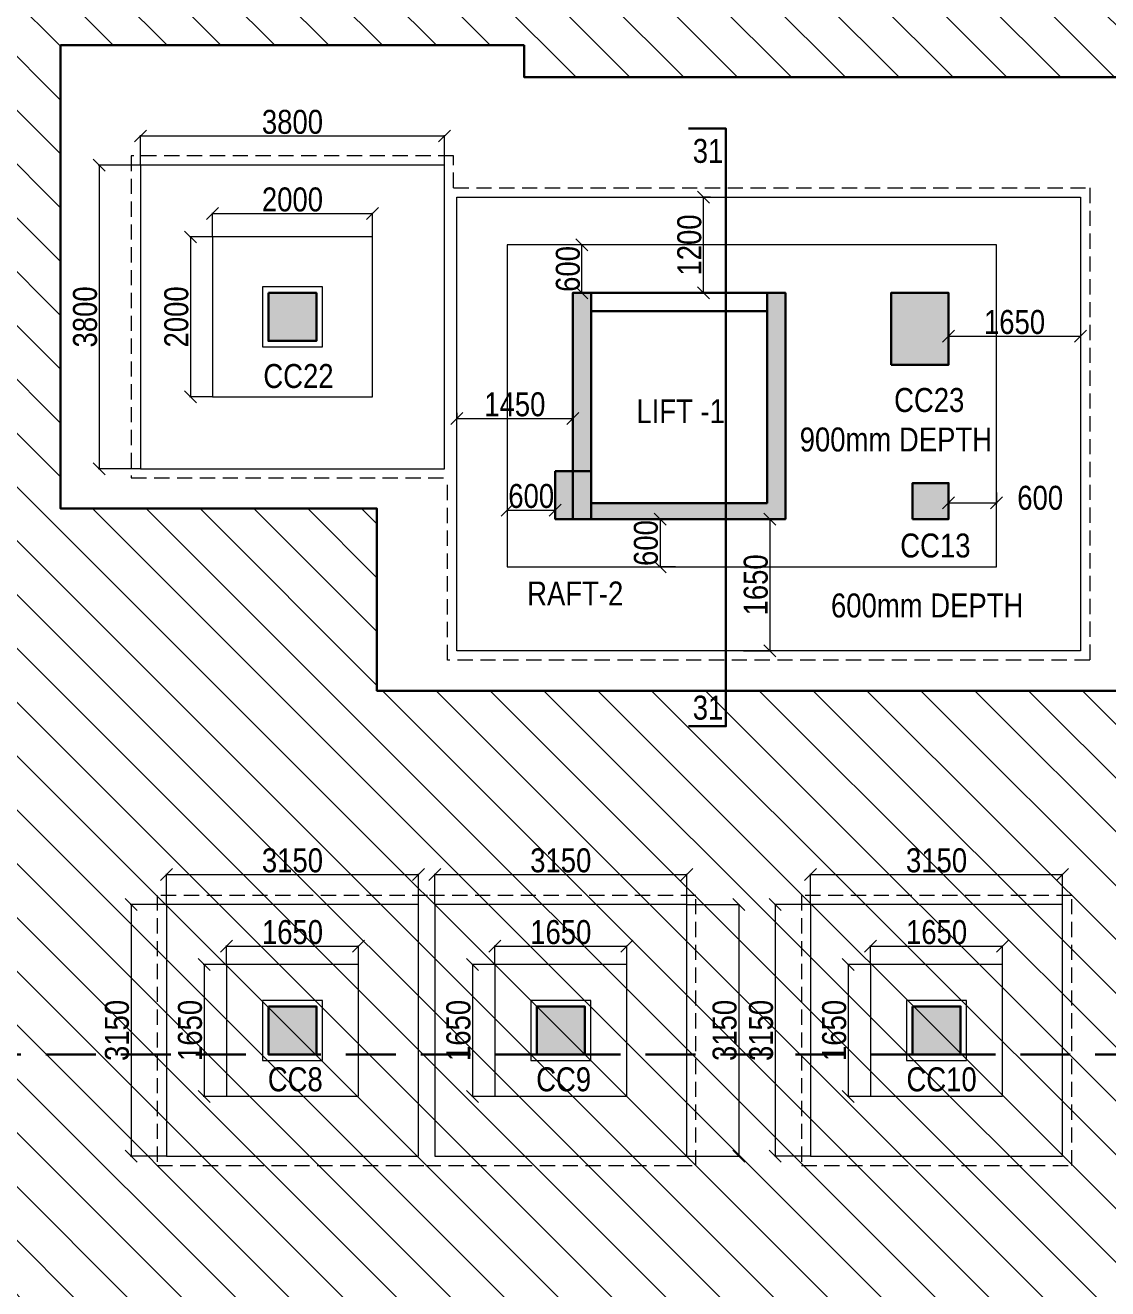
# Model space of a CAD drawing. Header units: millimetres. Extents: x 1112055 to 3390982, y -148532 to 766891.
# Drawn here: x 2798449 to 2811988, y 321984 to 337797 of the extents above; entities that cross this region are included whole.
import ezdxf

# ---------------------------------------------------------------- set-up
doc = ezdxf.new("R2010")
doc.units = ezdxf.units.MM
doc.header["$PDMODE"] = 35
doc.header["$PDSIZE"] = -25
doc.linetypes.add('DASHED2', pattern=[0.375, 0.25, -0.125])
doc.linetypes.add('Hidden', pattern=[9.525, 6.35, -3.175])
for name, color, linetype, lineweight in [('B COL. NO.', 3, 'Continuous', 20), ('B FINAL COLUMN', 1, 'Continuous', 30), ('B FOOTING', 49, 'Continuous', 20), ('B FOOTING DIM', 234, 'Continuous', 9), ('B P.C.C', 251, 'Continuous', 0), ('EXCAVATION LINE', 236, 'Continuous', 30)]:
    doc.layers.add(name, color=color, linetype=linetype, lineweight=lineweight)
doc.layers.add('B Pedestal', color=7, linetype='Continuous', lineweight=9, true_color=0x5c8948)
doc.layers.add('B-COL HT', color=7, linetype='Continuous', lineweight=0, true_color=0x4e4f45)
doc.styles.add('SWINC', font='swissc.ttf')
doc.dimstyles.new('BHOOMI', dxfattribs={"dimtxt": 230, "dimasz": 150, "dimexe": 10, "dimexo": 0, "dimgap": 25, "dimtad": 1, "dimdec": 0, "dimzin": 0, "dimdsep": 46, "dimtxsty": 'SWINC', "dimblk": 'OBLIQUE', "dimcen": 0.09, "dimclrd": 250, "dimclre": 250, "dimclrt": 256, "dimaunit": 1, "dimadec": 3, "dimazin": 0, "dimtfac": 1, "dimtdec": 0, "dimtofl": 0, "dimtmove": 1, "dimatfit": 3, "dimfxl": 100, "dimtolj": 1, "dimtzin": 0, "dimlwd": 9, "dimlwe": 5, "dimarcsym": 0})

# ---------------------------------------------------------------- blocks, each defined once
blk = doc.blocks.new('_Oblique')
at = {"color": 0, "linetype": 'ByBlock', "lineweight": -2}
blk.add_line((-0.5, -0.5), (0.5, 0.5), dxfattribs=at)
blk = doc.blocks.new('*D4539')
at = {"layer": 'B FOOTING DIM', "color": 250, "lineweight": 5, "ltscale": 0.5, "transparency": 16777216}
for p, q in [((2800966, 326042), (2800966, 326281)), ((2800966, 326271), (2802616, 326271)), ((2802616, 326042), (2802616, 326281))]:
    blk.add_line(p, q, dxfattribs=at)
at = {"layer": 'Defpoints', "color": 0, "transparency": 16777216}
for p in [(2802616, 326271), (2800966, 326042), (2802616, 326042)]:
    blk.add_point(p, dxfattribs=at)
at = {"layer": 'B FOOTING DIM', "color": 250, "lineweight": 5, "transparency": 16777216, "xscale": 150, "yscale": 150, "zscale": 150, "rotation": 180}
blk.add_blockref('_Oblique', (2800966, 326271), dxfattribs=at)
at = {"layer": 'B FOOTING DIM', "color": 250, "lineweight": 5, "transparency": 16777216, "xscale": 150, "yscale": 150, "zscale": 150}
blk.add_blockref('_Oblique', (2802616, 326271), dxfattribs=at)
at = {"layer": 'B FOOTING DIM', "transparency": 16777216, "insert": (2801791, 326446), "char_height": 300, "attachment_point": 5, "style": 'SWINC'}
blk.add_mtext('\\A1;1650', dxfattribs=at)
blk = doc.blocks.new('*D4540')
at = {"layer": 'B FOOTING DIM', "color": 250, "lineweight": 5, "ltscale": 0.5, "transparency": 16777216}
for p, q in [((2800966, 326042), (2800676, 326042)), ((2800686, 326042), (2800686, 324392)), ((2800966, 324392), (2800676, 324392))]:
    blk.add_line(p, q, dxfattribs=at)
at = {"layer": 'Defpoints', "color": 0, "transparency": 16777216}
for p in [(2800966, 326042), (2800686, 324392), (2800966, 324392)]:
    blk.add_point(p, dxfattribs=at)
at = {"layer": 'B FOOTING DIM', "color": 250, "lineweight": 5, "transparency": 16777216, "xscale": 150, "yscale": 150, "zscale": 150}
for p, rotation in [((2800686, 326042), 90), ((2800686, 324392), 270)]:
    blk.add_blockref('_Oblique', p, dxfattribs=dict(at, rotation=rotation))
at = {"layer": 'B FOOTING DIM', "transparency": 16777216, "insert": (2800511, 325217), "char_height": 300, "attachment_point": 5, "rotation": 90, "style": 'SWINC'}
blk.add_mtext('\\A1;1650', dxfattribs=at)
blk = doc.blocks.new('*D4541')
at = {"layer": 'B FOOTING DIM', "color": 250, "lineweight": 5, "ltscale": 0.5, "transparency": 16777216}
for p, q in [((2800216, 326792), (2800216, 327179)), ((2800216, 327169), (2803366, 327169)), ((2803366, 326792), (2803366, 327179))]:
    blk.add_line(p, q, dxfattribs=at)
at = {"layer": 'Defpoints', "color": 0, "transparency": 16777216}
for p in [(2803366, 327169), (2800216, 326792), (2803366, 326792)]:
    blk.add_point(p, dxfattribs=at)
at = {"layer": 'B FOOTING DIM', "color": 250, "lineweight": 5, "transparency": 16777216, "xscale": 150, "yscale": 150, "zscale": 150, "rotation": 180}
blk.add_blockref('_Oblique', (2800216, 327169), dxfattribs=at)
at = {"layer": 'B FOOTING DIM', "color": 250, "lineweight": 5, "transparency": 16777216, "xscale": 150, "yscale": 150, "zscale": 150}
blk.add_blockref('_Oblique', (2803366, 327169), dxfattribs=at)
at = {"layer": 'B FOOTING DIM', "transparency": 16777216, "insert": (2801791, 327344), "char_height": 300, "attachment_point": 5, "style": 'SWINC'}
blk.add_mtext('\\A1;3150', dxfattribs=at)
blk = doc.blocks.new('*D4542')
at = {"layer": 'B FOOTING DIM', "color": 250, "lineweight": 5, "ltscale": 0.5, "transparency": 16777216}
for p, q in [((2800216, 326792), (2799762, 326792)), ((2799772, 326792), (2799772, 323642)), ((2800216, 323642), (2799762, 323642))]:
    blk.add_line(p, q, dxfattribs=at)
at = {"layer": 'Defpoints', "color": 0, "transparency": 16777216}
for p in [(2800216, 326792), (2799772, 323642), (2800216, 323642)]:
    blk.add_point(p, dxfattribs=at)
at = {"layer": 'B FOOTING DIM', "color": 250, "lineweight": 5, "transparency": 16777216, "xscale": 150, "yscale": 150, "zscale": 150}
for p, rotation in [((2799772, 326792), 90), ((2799772, 323642), 270)]:
    blk.add_blockref('_Oblique', p, dxfattribs=dict(at, rotation=rotation))
at = {"layer": 'B FOOTING DIM', "transparency": 16777216, "insert": (2799597, 325217), "char_height": 300, "attachment_point": 5, "rotation": 90, "style": 'SWINC'}
blk.add_mtext('\\A1;3150', dxfattribs=at)
blk = doc.blocks.new('*D4543')
at = {"layer": 'B FOOTING DIM', "color": 250, "lineweight": 5, "ltscale": 0.5, "transparency": 16777216}
for p, q in [((2804322, 326042), (2804322, 326281)), ((2804322, 326271), (2805972, 326271)), ((2805972, 326042), (2805972, 326281))]:
    blk.add_line(p, q, dxfattribs=at)
at = {"layer": 'Defpoints', "color": 0, "transparency": 16777216}
for p in [(2805972, 326271), (2804322, 326042), (2805972, 326042)]:
    blk.add_point(p, dxfattribs=at)
at = {"layer": 'B FOOTING DIM', "color": 250, "lineweight": 5, "transparency": 16777216, "xscale": 150, "yscale": 150, "zscale": 150, "rotation": 180}
blk.add_blockref('_Oblique', (2804322, 326271), dxfattribs=at)
at = {"layer": 'B FOOTING DIM', "color": 250, "lineweight": 5, "transparency": 16777216, "xscale": 150, "yscale": 150, "zscale": 150}
blk.add_blockref('_Oblique', (2805972, 326271), dxfattribs=at)
at = {"layer": 'B FOOTING DIM', "transparency": 16777216, "insert": (2805147, 326446), "char_height": 300, "attachment_point": 5, "style": 'SWINC'}
blk.add_mtext('\\A1;1650', dxfattribs=at)
blk = doc.blocks.new('*D4544')
at = {"layer": 'B FOOTING DIM', "color": 250, "lineweight": 5, "ltscale": 0.5, "transparency": 16777216}
for p, q in [((2804322, 326042), (2804033, 326042)), ((2804043, 326042), (2804043, 324392)), ((2804322, 324392), (2804033, 324392))]:
    blk.add_line(p, q, dxfattribs=at)
at = {"layer": 'Defpoints', "color": 0, "transparency": 16777216}
for p in [(2804322, 326042), (2804043, 324392), (2804322, 324392)]:
    blk.add_point(p, dxfattribs=at)
at = {"layer": 'B FOOTING DIM', "color": 250, "lineweight": 5, "transparency": 16777216, "xscale": 150, "yscale": 150, "zscale": 150}
for p, rotation in [((2804043, 326042), 90), ((2804043, 324392), 270)]:
    blk.add_blockref('_Oblique', p, dxfattribs=dict(at, rotation=rotation))
at = {"layer": 'B FOOTING DIM', "transparency": 16777216, "insert": (2803868, 325217), "char_height": 300, "attachment_point": 5, "rotation": 90, "style": 'SWINC'}
blk.add_mtext('\\A1;1650', dxfattribs=at)
blk = doc.blocks.new('*D4545')
at = {"layer": 'B FOOTING DIM', "color": 250, "lineweight": 5, "ltscale": 0.5, "transparency": 16777216}
for p, q in [((2803572, 326792), (2803572, 327179)), ((2803572, 327169), (2806722, 327169)), ((2806722, 326792), (2806722, 327179))]:
    blk.add_line(p, q, dxfattribs=at)
at = {"layer": 'Defpoints', "color": 0, "transparency": 16777216}
for p in [(2806722, 327169), (2803572, 326792), (2806722, 326792)]:
    blk.add_point(p, dxfattribs=at)
at = {"layer": 'B FOOTING DIM', "color": 250, "lineweight": 5, "transparency": 16777216, "xscale": 150, "yscale": 150, "zscale": 150, "rotation": 180}
blk.add_blockref('_Oblique', (2803572, 327169), dxfattribs=at)
at = {"layer": 'B FOOTING DIM', "color": 250, "lineweight": 5, "transparency": 16777216, "xscale": 150, "yscale": 150, "zscale": 150}
blk.add_blockref('_Oblique', (2806722, 327169), dxfattribs=at)
at = {"layer": 'B FOOTING DIM', "transparency": 16777216, "insert": (2805147, 327344), "char_height": 300, "attachment_point": 5, "style": 'SWINC'}
blk.add_mtext('\\A1;3150', dxfattribs=at)
blk = doc.blocks.new('*D4546')
at = {"layer": 'B FOOTING DIM', "color": 250, "lineweight": 5, "ltscale": 0.5, "transparency": 16777216}
for p, q in [((2806722, 326792), (2807382, 326792)), ((2807372, 326792), (2807372, 323642)), ((2806722, 323642), (2807382, 323642))]:
    blk.add_line(p, q, dxfattribs=at)
at = {"layer": 'Defpoints', "color": 0, "transparency": 16777216}
for p in [(2806722, 326792), (2806722, 323642), (2807372, 323642)]:
    blk.add_point(p, dxfattribs=at)
at = {"layer": 'B FOOTING DIM', "color": 250, "lineweight": 5, "transparency": 16777216, "xscale": 150, "yscale": 150, "zscale": 150}
for p, rotation in [((2807372, 326792), 90), ((2807372, 323642), 270)]:
    blk.add_blockref('_Oblique', p, dxfattribs=dict(at, rotation=rotation))
at = {"layer": 'B FOOTING DIM', "transparency": 16777216, "insert": (2807197, 325217), "char_height": 300, "attachment_point": 5, "rotation": 90, "style": 'SWINC'}
blk.add_mtext('\\A1;3150', dxfattribs=at)
blk = doc.blocks.new('*D4547')
at = {"layer": 'B FOOTING DIM', "color": 250, "lineweight": 5, "ltscale": 0.5, "transparency": 16777216}
for p, q in [((2809022, 326042), (2809022, 326281)), ((2809022, 326271), (2810672, 326271)), ((2810672, 326042), (2810672, 326281))]:
    blk.add_line(p, q, dxfattribs=at)
at = {"layer": 'Defpoints', "color": 0, "transparency": 16777216}
for p in [(2810672, 326271), (2809022, 326042), (2810672, 326042)]:
    blk.add_point(p, dxfattribs=at)
at = {"layer": 'B FOOTING DIM', "color": 250, "lineweight": 5, "transparency": 16777216, "xscale": 150, "yscale": 150, "zscale": 150, "rotation": 180}
blk.add_blockref('_Oblique', (2809022, 326271), dxfattribs=at)
at = {"layer": 'B FOOTING DIM', "color": 250, "lineweight": 5, "transparency": 16777216, "xscale": 150, "yscale": 150, "zscale": 150}
blk.add_blockref('_Oblique', (2810672, 326271), dxfattribs=at)
at = {"layer": 'B FOOTING DIM', "transparency": 16777216, "insert": (2809847, 326446), "char_height": 300, "attachment_point": 5, "style": 'SWINC'}
blk.add_mtext('\\A1;1650', dxfattribs=at)
blk = doc.blocks.new('*D4548')
at = {"layer": 'B FOOTING DIM', "color": 250, "lineweight": 5, "ltscale": 0.5, "transparency": 16777216}
for p, q in [((2809022, 326042), (2808733, 326042)), ((2808743, 326042), (2808743, 324392)), ((2809022, 324392), (2808733, 324392))]:
    blk.add_line(p, q, dxfattribs=at)
at = {"layer": 'Defpoints', "color": 0, "transparency": 16777216}
for p in [(2809022, 326042), (2808743, 324392), (2809022, 324392)]:
    blk.add_point(p, dxfattribs=at)
at = {"layer": 'B FOOTING DIM', "color": 250, "lineweight": 5, "transparency": 16777216, "xscale": 150, "yscale": 150, "zscale": 150}
for p, rotation in [((2808743, 326042), 90), ((2808743, 324392), 270)]:
    blk.add_blockref('_Oblique', p, dxfattribs=dict(at, rotation=rotation))
at = {"layer": 'B FOOTING DIM', "transparency": 16777216, "insert": (2808568, 325217), "char_height": 300, "attachment_point": 5, "rotation": 90, "style": 'SWINC'}
blk.add_mtext('\\A1;1650', dxfattribs=at)
blk = doc.blocks.new('*D4549')
at = {"layer": 'B FOOTING DIM', "color": 250, "lineweight": 5, "ltscale": 0.5, "transparency": 16777216}
for p, q in [((2808272, 326792), (2808272, 327179)), ((2808272, 327169), (2811422, 327169)), ((2811422, 326792), (2811422, 327179))]:
    blk.add_line(p, q, dxfattribs=at)
at = {"layer": 'Defpoints', "color": 0, "transparency": 16777216}
for p in [(2811422, 327169), (2808272, 326792), (2811422, 326792)]:
    blk.add_point(p, dxfattribs=at)
at = {"layer": 'B FOOTING DIM', "color": 250, "lineweight": 5, "transparency": 16777216, "xscale": 150, "yscale": 150, "zscale": 150, "rotation": 180}
blk.add_blockref('_Oblique', (2808272, 327169), dxfattribs=at)
at = {"layer": 'B FOOTING DIM', "color": 250, "lineweight": 5, "transparency": 16777216, "xscale": 150, "yscale": 150, "zscale": 150}
blk.add_blockref('_Oblique', (2811422, 327169), dxfattribs=at)
at = {"layer": 'B FOOTING DIM', "transparency": 16777216, "insert": (2809847, 327344), "char_height": 300, "attachment_point": 5, "style": 'SWINC'}
blk.add_mtext('\\A1;3150', dxfattribs=at)
blk = doc.blocks.new('*D4550')
at = {"layer": 'B FOOTING DIM', "color": 250, "lineweight": 5, "ltscale": 0.5, "transparency": 16777216}
for p, q in [((2808272, 326792), (2807818, 326792)), ((2807828, 326792), (2807828, 323642)), ((2808272, 323642), (2807818, 323642))]:
    blk.add_line(p, q, dxfattribs=at)
at = {"layer": 'Defpoints', "color": 0, "transparency": 16777216}
for p in [(2808272, 326792), (2807828, 323642), (2808272, 323642)]:
    blk.add_point(p, dxfattribs=at)
at = {"layer": 'B FOOTING DIM', "color": 250, "lineweight": 5, "transparency": 16777216, "xscale": 150, "yscale": 150, "zscale": 150}
for p, rotation in [((2807828, 326792), 90), ((2807828, 323642), 270)]:
    blk.add_blockref('_Oblique', p, dxfattribs=dict(at, rotation=rotation))
at = {"layer": 'B FOOTING DIM', "transparency": 16777216, "insert": (2807653, 325217), "char_height": 300, "attachment_point": 5, "rotation": 90, "style": 'SWINC'}
blk.add_mtext('\\A1;3150', dxfattribs=at)
blk = doc.blocks.new('*D4599')
at = {"layer": 'B FOOTING DIM', "color": 250, "lineweight": 5, "ltscale": 0.5, "transparency": 16777216}
for p, q in [((2799891, 336047), (2799891, 336421)), ((2799891, 336411), (2803691, 336411)), ((2803691, 336047), (2803691, 336421))]:
    blk.add_line(p, q, dxfattribs=at)
at = {"layer": 'Defpoints', "color": 0, "transparency": 16777216}
for p in [(2803691, 336411), (2799891, 336047), (2803691, 336047)]:
    blk.add_point(p, dxfattribs=at)
at = {"layer": 'B FOOTING DIM', "color": 250, "lineweight": 5, "transparency": 16777216, "xscale": 150, "yscale": 150, "zscale": 150, "rotation": 180}
blk.add_blockref('_Oblique', (2799891, 336411), dxfattribs=at)
at = {"layer": 'B FOOTING DIM', "color": 250, "lineweight": 5, "transparency": 16777216, "xscale": 150, "yscale": 150, "zscale": 150}
blk.add_blockref('_Oblique', (2803691, 336411), dxfattribs=at)
at = {"layer": 'B FOOTING DIM', "transparency": 16777216, "insert": (2801791, 336586), "char_height": 300, "attachment_point": 5, "style": 'SWINC'}
blk.add_mtext('\\A1;3800', dxfattribs=at)
blk = doc.blocks.new('*D4600')
at = {"layer": 'B FOOTING DIM', "color": 250, "lineweight": 5, "ltscale": 0.5, "transparency": 16777216}
for p, q in [((2799891, 336047), (2799363, 336047)), ((2799373, 336047), (2799373, 332247)), ((2799891, 332247), (2799363, 332247))]:
    blk.add_line(p, q, dxfattribs=at)
at = {"layer": 'Defpoints', "color": 0, "transparency": 16777216}
for p in [(2799891, 336047), (2799373, 332247), (2799891, 332247)]:
    blk.add_point(p, dxfattribs=at)
at = {"layer": 'B FOOTING DIM', "color": 250, "lineweight": 5, "transparency": 16777216, "xscale": 150, "yscale": 150, "zscale": 150}
for p, rotation in [((2799373, 336047), 90), ((2799373, 332247), 270)]:
    blk.add_blockref('_Oblique', p, dxfattribs=dict(at, rotation=rotation))
at = {"layer": 'B FOOTING DIM', "transparency": 16777216, "insert": (2799198, 334147), "char_height": 300, "attachment_point": 5, "rotation": 90, "style": 'SWINC'}
blk.add_mtext('\\A1;3800', dxfattribs=at)
blk = doc.blocks.new('*D4601')
at = {"layer": 'B FOOTING DIM', "color": 250, "lineweight": 5, "ltscale": 0.5, "transparency": 16777216}
for p, q in [((2800791, 335147), (2800791, 335450)), ((2800791, 335440), (2802791, 335440)), ((2802791, 335147), (2802791, 335450))]:
    blk.add_line(p, q, dxfattribs=at)
at = {"layer": 'Defpoints', "color": 0, "transparency": 16777216}
for p in [(2802791, 335440), (2800791, 335147), (2802791, 335147)]:
    blk.add_point(p, dxfattribs=at)
at = {"layer": 'B FOOTING DIM', "color": 250, "lineweight": 5, "transparency": 16777216, "xscale": 150, "yscale": 150, "zscale": 150, "rotation": 180}
blk.add_blockref('_Oblique', (2800791, 335440), dxfattribs=at)
at = {"layer": 'B FOOTING DIM', "color": 250, "lineweight": 5, "transparency": 16777216, "xscale": 150, "yscale": 150, "zscale": 150}
blk.add_blockref('_Oblique', (2802791, 335440), dxfattribs=at)
at = {"layer": 'B FOOTING DIM', "transparency": 16777216, "insert": (2801791, 335615), "char_height": 300, "attachment_point": 5, "style": 'SWINC'}
blk.add_mtext('\\A1;2000', dxfattribs=at)
blk = doc.blocks.new('*D4602')
at = {"layer": 'B FOOTING DIM', "color": 250, "lineweight": 5, "ltscale": 0.5, "transparency": 16777216}
for p, q in [((2800791, 335147), (2800505, 335147)), ((2800515, 335147), (2800515, 333147)), ((2800791, 333147), (2800505, 333147))]:
    blk.add_line(p, q, dxfattribs=at)
at = {"layer": 'Defpoints', "color": 0, "transparency": 16777216}
for p in [(2800791, 335147), (2800515, 333147), (2800791, 333147)]:
    blk.add_point(p, dxfattribs=at)
at = {"layer": 'B FOOTING DIM', "color": 250, "lineweight": 5, "transparency": 16777216, "xscale": 150, "yscale": 150, "zscale": 150}
for p, rotation in [((2800515, 335147), 90), ((2800515, 333147), 270)]:
    blk.add_blockref('_Oblique', p, dxfattribs=dict(at, rotation=rotation))
at = {"layer": 'B FOOTING DIM', "transparency": 16777216, "insert": (2800340, 334147), "char_height": 300, "attachment_point": 5, "rotation": 90, "style": 'SWINC'}
blk.add_mtext('\\A1;2000', dxfattribs=at)
blk = doc.blocks.new('*D4671')
at = {"layer": 'B FOOTING DIM', "color": 250, "lineweight": 5, "ltscale": 0.5, "transparency": 16777216}
for p, q in [((2807957, 331617), (2807752, 331617)), ((2807762, 331617), (2807762, 329968)), ((2807433, 329968), (2807772, 329968))]:
    blk.add_line(p, q, dxfattribs=at)
at = {"layer": 'Defpoints', "color": 0, "transparency": 16777216}
for p in [(2807957, 331617), (2807433, 329968), (2807762, 329968)]:
    blk.add_point(p, dxfattribs=at)
at = {"layer": 'B FOOTING DIM', "color": 250, "lineweight": 5, "transparency": 16777216, "xscale": 150, "yscale": 150, "zscale": 150}
for p, rotation in [((2807762, 331617), 90), ((2807762, 329968), 270)]:
    blk.add_blockref('_Oblique', p, dxfattribs=dict(at, rotation=rotation))
at = {"layer": 'B FOOTING DIM', "transparency": 16777216, "insert": (2807587, 330793), "char_height": 300, "attachment_point": 5, "rotation": 90, "style": 'SWINC'}
blk.add_mtext('\\A1;1650', dxfattribs=at)
blk = doc.blocks.new('*D4672')
at = {"layer": 'B FOOTING DIM', "color": 250, "lineweight": 5, "ltscale": 0.5, "transparency": 16777216}
for p, q in [((2807018, 335647), (2806921, 335647)), ((2806931, 334447), (2806931, 335647)), ((2807057, 334447), (2806921, 334447))]:
    blk.add_line(p, q, dxfattribs=at)
at = {"layer": 'Defpoints', "color": 0, "transparency": 16777216}
for p in [(2806931, 335647), (2807018, 335647), (2807057, 334447)]:
    blk.add_point(p, dxfattribs=at)
at = {"layer": 'B FOOTING DIM', "color": 250, "lineweight": 5, "transparency": 16777216, "xscale": 150, "yscale": 150, "zscale": 150}
for p, rotation in [((2806931, 335647), 90), ((2806931, 334447), 270)]:
    blk.add_blockref('_Oblique', p, dxfattribs=dict(at, rotation=rotation))
at = {"layer": 'B FOOTING DIM', "transparency": 16777216, "insert": (2806756, 335047), "char_height": 300, "attachment_point": 5, "rotation": 90, "style": 'SWINC'}
blk.add_mtext('\\A1;1200', dxfattribs=at)
blk = doc.blocks.new('*D4680')
at = {"layer": 'B FOOTING DIM', "color": 250, "lineweight": 5, "ltscale": 0.5, "transparency": 16777216}
for p, q in [((2803847, 332946), (2803847, 332866)), ((2803847, 332876), (2805297, 332876)), ((2805297, 332946), (2805297, 332866))]:
    blk.add_line(p, q, dxfattribs=at)
at = {"layer": 'Defpoints', "color": 0, "transparency": 16777216}
for p in [(2803847, 332946), (2805297, 332946), (2805297, 332876)]:
    blk.add_point(p, dxfattribs=at)
at = {"layer": 'B FOOTING DIM', "color": 250, "lineweight": 5, "transparency": 16777216, "xscale": 150, "yscale": 150, "zscale": 150, "rotation": 180}
blk.add_blockref('_Oblique', (2803847, 332876), dxfattribs=at)
at = {"layer": 'B FOOTING DIM', "color": 250, "lineweight": 5, "transparency": 16777216, "xscale": 150, "yscale": 150, "zscale": 150}
blk.add_blockref('_Oblique', (2805297, 332876), dxfattribs=at)
at = {"layer": 'B FOOTING DIM', "transparency": 16777216, "insert": (2804572, 333051), "char_height": 300, "attachment_point": 5, "style": 'SWINC'}
blk.add_mtext('\\A1;1450', dxfattribs=at)
blk = doc.blocks.new('*D4681')
at = {"layer": 'B FOOTING DIM', "color": 250, "lineweight": 5, "ltscale": 0.5, "transparency": 16777216}
for p, q in [((2809997, 333997), (2809997, 333896)), ((2811647, 333997), (2811647, 333896)), ((2809997, 333906), (2811647, 333906))]:
    blk.add_line(p, q, dxfattribs=at)
at = {"layer": 'Defpoints', "color": 0, "transparency": 16777216}
for p in [(2809997, 333997), (2811647, 333997), (2811647, 333906)]:
    blk.add_point(p, dxfattribs=at)
at = {"layer": 'B FOOTING DIM', "color": 250, "lineweight": 5, "transparency": 16777216, "xscale": 150, "yscale": 150, "zscale": 150, "rotation": 180}
blk.add_blockref('_Oblique', (2809997, 333906), dxfattribs=at)
at = {"layer": 'B FOOTING DIM', "color": 250, "lineweight": 5, "transparency": 16777216, "xscale": 150, "yscale": 150, "zscale": 150}
blk.add_blockref('_Oblique', (2811647, 333906), dxfattribs=at)
at = {"layer": 'B FOOTING DIM', "transparency": 16777216, "insert": (2810822, 334081), "char_height": 300, "attachment_point": 5, "style": 'SWINC'}
blk.add_mtext('\\A1;1650', dxfattribs=at)
blk = doc.blocks.new('*D4695')
at = {"layer": 'B FOOTING DIM', "color": 250, "lineweight": 5, "ltscale": 0.5, "transparency": 16777216}
for p, q in [((2805412, 335047), (2805422, 335047)), ((2805412, 334447), (2805412, 335047)), ((2805412, 334447), (2805422, 334447))]:
    blk.add_line(p, q, dxfattribs=at)
at = {"layer": 'Defpoints', "color": 0, "transparency": 16777216}
for p in [(2805412, 335047), (2805412, 335047), (2805412, 334447)]:
    blk.add_point(p, dxfattribs=at)
at = {"layer": 'B FOOTING DIM', "color": 250, "lineweight": 5, "transparency": 16777216, "xscale": 150, "yscale": 150, "zscale": 150}
for p, rotation in [((2805412, 335047), 90), ((2805412, 334447), 270)]:
    blk.add_blockref('_Oblique', p, dxfattribs=dict(at, rotation=rotation))
at = {"layer": 'B FOOTING DIM', "transparency": 16777216, "insert": (2805237, 334747), "char_height": 300, "attachment_point": 5, "rotation": 90, "style": 'SWINC'}
blk.add_mtext('\\A1;600', dxfattribs=at)
blk = doc.blocks.new('*D4696')
at = {"layer": 'B FOOTING DIM', "color": 250, "lineweight": 5, "ltscale": 0.5, "transparency": 16777216}
for p, q in [((2806530, 331617), (2806378, 331617)), ((2806388, 331617), (2806388, 331017)), ((2806583, 331017), (2806378, 331017))]:
    blk.add_line(p, q, dxfattribs=at)
at = {"layer": 'Defpoints', "color": 0, "transparency": 16777216}
for p in [(2806530, 331617), (2806388, 331017), (2806583, 331017)]:
    blk.add_point(p, dxfattribs=at)
at = {"layer": 'B FOOTING DIM', "color": 250, "lineweight": 5, "transparency": 16777216, "xscale": 150, "yscale": 150, "zscale": 150}
for p, rotation in [((2806388, 331617), 90), ((2806388, 331017), 270)]:
    blk.add_blockref('_Oblique', p, dxfattribs=dict(at, rotation=rotation))
at = {"layer": 'B FOOTING DIM', "transparency": 16777216, "insert": (2806213, 331317), "char_height": 300, "attachment_point": 5, "rotation": 90, "style": 'SWINC'}
blk.add_mtext('\\A1;600', dxfattribs=at)
blk = doc.blocks.new('*D4697')
at = {"layer": 'B FOOTING DIM', "color": 250, "lineweight": 5, "ltscale": 0.5, "transparency": 16777216}
for p, q in [((2809997, 331948), (2809997, 331812)), ((2810597, 331948), (2810597, 331812)), ((2809997, 331822), (2810597, 331822))]:
    blk.add_line(p, q, dxfattribs=at)
at = {"layer": 'Defpoints', "color": 0, "transparency": 16777216}
for p in [(2809997, 331948), (2810597, 331948), (2810597, 331822)]:
    blk.add_point(p, dxfattribs=at)
at = {"layer": 'B FOOTING DIM', "color": 250, "lineweight": 5, "transparency": 16777216, "xscale": 150, "yscale": 150, "zscale": 150, "rotation": 180}
blk.add_blockref('_Oblique', (2809997, 331822), dxfattribs=at)
at = {"layer": 'B FOOTING DIM', "color": 250, "lineweight": 5, "transparency": 16777216, "xscale": 150, "yscale": 150, "zscale": 150}
blk.add_blockref('_Oblique', (2810597, 331822), dxfattribs=at)
at = {"layer": 'B FOOTING DIM', "transparency": 16777216, "insert": (2811143, 331881), "char_height": 300, "attachment_point": 5, "style": 'SWINC'}
blk.add_mtext('\\A1;600', dxfattribs=at)
blk = doc.blocks.new('*D4698')
at = {"layer": 'B FOOTING DIM', "color": 250, "lineweight": 5, "ltscale": 0.5, "transparency": 16777216}
for p, q in [((2804477, 331855), (2804477, 331719)), ((2805077, 331855), (2805077, 331719)), ((2804477, 331729), (2805077, 331729))]:
    blk.add_line(p, q, dxfattribs=at)
at = {"layer": 'Defpoints', "color": 0, "transparency": 16777216}
for p in [(2804477, 331855), (2805077, 331855), (2805077, 331729)]:
    blk.add_point(p, dxfattribs=at)
at = {"layer": 'B FOOTING DIM', "color": 250, "lineweight": 5, "transparency": 16777216, "xscale": 150, "yscale": 150, "zscale": 150, "rotation": 180}
blk.add_blockref('_Oblique', (2804477, 331729), dxfattribs=at)
at = {"layer": 'B FOOTING DIM', "color": 250, "lineweight": 5, "transparency": 16777216, "xscale": 150, "yscale": 150, "zscale": 150}
blk.add_blockref('_Oblique', (2805077, 331729), dxfattribs=at)
at = {"layer": 'B FOOTING DIM', "transparency": 16777216, "insert": (2804777, 331904), "char_height": 300, "attachment_point": 5, "style": 'SWINC'}
blk.add_mtext('\\A1;600', dxfattribs=at)

msp = doc.modelspace()

# ---------------------------------------------------------------- hatches: boundary and pattern name
at = {"layer": 'B-COL HT', "lineweight": 0}
h = msp.add_hatch(color=250, dxfattribs=at)
h.dxf.hatch_style = 1
h.paths.add_polyline_path([(2801490.6, 334447.4), (2802090.6, 334447.4), (2802090.6, 333847.4), (2801490.6, 333847.4)])
h = msp.add_hatch(color=250, dxfattribs=at)
h.dxf.hatch_style = 1
h.paths.add_polyline_path([(2805527.2, 334447.4), (2805297.2, 334447.4), (2805297.2, 331617.4), (2807957.2, 331617.4), (2807957.2, 334447.4), (2807727.2, 334447.4), (2807727.2, 331817.4), (2805527.2, 331817.4)])
h = msp.add_hatch(color=250, dxfattribs=at)
h.dxf.hatch_style = 1
h.paths.add_polyline_path([(2809277.2, 333547.4), (2809997.2, 333547.4), (2809997.2, 334447.4), (2809277.2, 334447.4)])
h = msp.add_hatch(color=250, dxfattribs=at)
h.dxf.hatch_style = 1
h.paths.add_polyline_path([(2805077.2, 332217.4), (2805527.2, 332217.4), (2805527.2, 331617.4), (2805077.2, 331617.4)])
h = msp.add_hatch(color=250, dxfattribs=at)
h.dxf.hatch_style = 1
h.paths.add_polyline_path([(2809547.2, 331617.4), (2809997.2, 331617.4), (2809997.2, 332067.4), (2809547.2, 332067.4)])
h = msp.add_hatch(color=250, dxfattribs=at)
h.dxf.hatch_style = 1
h.paths.add_polyline_path([(2801490.6, 325517.4), (2802090.6, 325517.4), (2802090.6, 324917.4), (2801490.6, 324917.4)])
h = msp.add_hatch(color=250, dxfattribs=at)
h.dxf.hatch_style = 1
h.paths.add_polyline_path([(2804847.2, 325517.4), (2805447.2, 325517.4), (2805447.2, 324917.4), (2804847.2, 324917.4)])
h = msp.add_hatch(color=250, dxfattribs=at)
h.dxf.hatch_style = 1
h.paths.add_polyline_path([(2809547.2, 325517.4), (2810147.2, 325517.4), (2810147.2, 324917.4), (2809547.2, 324917.4)])
at = {"layer": 'EXCAVATION LINE', "lineweight": 0}
h = msp.add_hatch(dxfattribs=at)
h.set_pattern_fill('ANSI31', color=250, scale=150, angle=270)
h.set_pattern_definition([(315, (931955.6, -148808.4), (336.7596, 336.7596), [])])
h.paths.add_polyline_path([(2806897.2, 349752.4), (2806897.2, 356982.4), (2814207.2, 356982.4), (2814207.2, 349752.4)])
h.paths.add_polyline_path([(2804690.6, 337547.4), (2804690.6, 337147.1), (2812646.9, 337147.1), (2812646.9, 329467.6), (2802846.9, 329467.6), (2802846.9, 331747.4), (2798890.6, 331747.4), (2798890.6, 337547.4)])
h.paths.add_polyline_path([(2753042.2, 321417.4), (2818615.6, 321417.4), (2818615.6, 375249.3), (2753042.2, 375249.3)])

# ---------------------------------------------------------------- linework, layer by layer
at = {"color": 16, "linetype": 'DASHED2', "lineweight": 30, "ltscale": 2500}
msp.add_lwpolyline([(2764957.2, 324917.4), (2817307.2, 324917.4), (2817307.2, 366762.4), (2764957.2, 366762.4)], close=True, dxfattribs=at)
at = {"color": 6, "lineweight": 30}
msp.add_lwpolyline([(2806743.1, 329024.6), (2807213.1, 329024.6), (2807213.1, 336503), (2806743.1, 336503)], dxfattribs=at)
at = {"layer": 'B FINAL COLUMN'}
for p, q in [((2807727.2, 334447.4), (2805527.2, 334447.4)), ((2807727.2, 334217.4), (2805527.2, 334217.4))]:
    msp.add_line(p, q, dxfattribs=at)
for points in [[(2801490.6, 334447.4), (2802090.6, 334447.4), (2802090.6, 333847.4), (2801490.6, 333847.4)], [(2809277.2, 333547.4), (2809997.2, 333547.4), (2809997.2, 334447.4), (2809277.2, 334447.4)], [(2805077.2, 332217.4), (2805527.2, 332217.4), (2805527.2, 331617.4), (2805077.2, 331617.4)], [(2809547.2, 331617.4), (2809997.2, 331617.4), (2809997.2, 332067.4), (2809547.2, 332067.4)], [(2801490.6, 325517.4), (2802090.6, 325517.4), (2802090.6, 324917.4), (2801490.6, 324917.4)], [(2804847.2, 325517.4), (2805447.2, 325517.4), (2805447.2, 324917.4), (2804847.2, 324917.4)], [(2809547.2, 325517.4), (2810147.2, 325517.4), (2810147.2, 324917.4), (2809547.2, 324917.4)]]:
    msp.add_lwpolyline(points, close=True, dxfattribs=at)
msp.add_lwpolyline([(2805527.2, 334447.4), (2805297.2, 334447.4), (2805297.2, 331617.4), (2807957.2, 331617.4), (2807957.2, 334447.4), (2807727.2, 334447.4), (2807727.2, 331817.4), (2805527.2, 331817.4), (2805527.2, 334447.4)], dxfattribs=at)
at = {"layer": 'B FOOTING'}
for points in [[(2799890.6, 332247.4), (2803690.6, 332247.4), (2803690.6, 336047.4), (2799890.6, 336047.4)], [(2803846.9, 335647.1), (2811646.9, 335647.1), (2811646.9, 329967.6), (2803846.9, 329967.6)], [(2800790.6, 333147.4), (2802790.6, 333147.4), (2802790.6, 335147.4), (2800790.6, 335147.4)], [(2800215.6, 323642.4), (2803365.6, 323642.4), (2803365.6, 326792.4), (2800215.6, 326792.4)], [(2803572.2, 323642.4), (2806722.2, 323642.4), (2806722.2, 326792.4), (2803572.2, 326792.4)], [(2808272.2, 323642.4), (2811422.2, 323642.4), (2811422.2, 326792.4), (2808272.2, 326792.4)], [(2800965.6, 324392.4), (2802615.6, 324392.4), (2802615.6, 326042.4), (2800965.6, 326042.4)], [(2804322.2, 324392.4), (2805972.2, 324392.4), (2805972.2, 326042.4), (2804322.2, 326042.4)], [(2809022.2, 324392.4), (2810672.2, 324392.4), (2810672.2, 326042.4), (2809022.2, 326042.4)]]:
    msp.add_lwpolyline(points, close=True, dxfattribs=at)
at = {"layer": 'B FOOTING', "color": 4}
msp.add_lwpolyline([(2804477.2, 331017.4), (2810597.2, 331017.4), (2810597.2, 335047.4), (2804477.2, 335047.4)], close=True, dxfattribs=at)
at = {"layer": 'B P.C.C', "color": 250, "linetype": 'Hidden', "lineweight": 0, "ltscale": 30}
for points in [[(2803805.6, 335762.1), (2803805.6, 336162.4), (2799775.6, 336162.4), (2799775.6, 332132.4), (2803731.9, 332132.4)], [(2803805.6, 335762.1), (2811761.9, 335762.1), (2811761.9, 329852.6), (2803731.9, 329852.6), (2803731.9, 332132.4)], [(2803480.6, 326907.4), (2800100.6, 326907.4), (2800100.6, 323527.4), (2803480.6, 323527.4)], [(2803457.2, 323527.4), (2806837.2, 323527.4), (2806837.2, 326907.4), (2803457.2, 326907.4)]]:
    msp.add_lwpolyline(points, dxfattribs=at)
msp.add_lwpolyline([(2808157.2, 323527.4), (2811537.2, 323527.4), (2811537.2, 326907.4), (2808157.2, 326907.4)], close=True, dxfattribs=at)
at = {"layer": 'B Pedestal', "color": 87, "lineweight": 9}
for points in [[(2801415.6, 333772.4), (2802165.6, 333772.4), (2802165.6, 334522.4), (2801415.6, 334522.4)], [(2801415.6, 324842.4), (2802165.6, 324842.4), (2802165.6, 325592.4), (2801415.6, 325592.4)], [(2804772.2, 324842.4), (2805522.2, 324842.4), (2805522.2, 325592.4), (2804772.2, 325592.4)], [(2809472.2, 324842.4), (2810222.2, 324842.4), (2810222.2, 325592.4), (2809472.2, 325592.4)]]:
    msp.add_lwpolyline(points, close=True, dxfattribs=at)
at = {"layer": 'EXCAVATION LINE', "color": 6}
msp.add_lwpolyline([(2804690.6, 337547.4), (2798890.6, 337547.4), (2798890.6, 331747.4), (2802846.9, 331747.4), (2802846.9, 329467.6), (2812646.9, 329467.6), (2812646.9, 337147.1), (2804690.6, 337147.1)], close=True, dxfattribs=at)

# ---------------------------------------------------------------- texts
at = {"color": 6, "lineweight": 30, "style": 'SWINC'}
for s, p in [('31', (2806797.7, 336074.7)), ('RAFT-2', (2804726.6, 330535.5)), ('31', (2806797.7, 329106.7))]:
    msp.add_text(s, height=300, dxfattribs=at).set_placement(p)
at = {"layer": 'B COL. NO.', "style": 'SWINC'}
for s, p in [('CC22', (2801426.8, 333257.2)), ('CC23', (2809316, 332957.2)), ('LIFT -1', (2806092.6, 332817.1)), ('CC13', (2809392.9, 331136)), ('CC8', (2801482.9, 324455.2)), ('CC9', (2804839.5, 324455.2)), ('CC10', (2809470.7, 324455.2))]:
    msp.add_text(s, height=300, dxfattribs=at).set_placement(p)
at = {"layer": 'B FOOTING', "color": 4, "style": 'SWINC'}
msp.add_text('900mm DEPTH', height=300, dxfattribs=at).set_placement((2808135.1, 332462.8))
at = {"layer": 'B FOOTING', "color": 5, "style": 'SWINC'}
msp.add_text('600mm DEPTH', height=300, dxfattribs=at).set_placement((2808526.6, 330385.5))

# ---------------------------------------------------------------- dimensions: what is measured, and where the dimension line sits
at = {"layer": 'B FOOTING DIM', "color": 250, "ltscale": 0.5}
for base, p1, p2, picture, middle in [((2803690.6, 336410.8), (2799890.6, 336047.4), (2803690.6, 336047.4), '*D4599', (2801790.6, 336585.8)), ((2802790.6, 335439.8), (2800790.6, 335147.4), (2802790.6, 335147.4), '*D4601', (2801790.6, 335614.8)), ((2811646.9, 333905.5), (2809997.2, 333997.4), (2811646.9, 333997.4), '*D4681', (2810822.1, 334080.5)), ((2805297.2, 332875.5), (2803846.9, 332945.5), (2805297.2, 332945.5), '*D4680', (2804572.1, 333050.5)), ((2803365.6, 327168.7), (2800215.6, 326792.4), (2803365.6, 326792.4), '*D4541', (2801790.6, 327343.7)), ((2806722.2, 327168.7), (2803572.2, 326792.4), (2806722.2, 326792.4), '*D4545', (2805147.2, 327343.7)), ((2811422.2, 327168.7), (2808272.2, 326792.4), (2811422.2, 326792.4), '*D4549', (2809847.2, 327343.7)), ((2802615.6, 326270.6), (2800965.6, 326042.4), (2802615.6, 326042.4), '*D4539', (2801790.6, 326445.6)), ((2805972.2, 326270.6), (2804322.2, 326042.4), (2805972.2, 326042.4), '*D4543', (2805147.2, 326445.6)), ((2810672.2, 326270.6), (2809022.2, 326042.4), (2810672.2, 326042.4), '*D4547', (2809847.2, 326445.6))]:
    dim = msp.add_linear_dim(base=base, p1=p1, p2=p2, dimstyle='BHOOMI', override={"dimtxt": 300, "dimlwd": 5}, dxfattribs=at)
    dim.commit()
    dim.dimension.update_dxf_attribs({"geometry": picture, "text_midpoint": middle})
for base, p1, p2, picture, middle in [((2799373.5, 332247.4), (2799890.6, 336047.4), (2799890.6, 332247.4), '*D4600', (2799198.5, 334147.4)), ((2806930.7, 335647.1), (2807057.2, 334447.4), (2807017.7, 335647.1), '*D4672', (2806755.7, 335047.3)), ((2800515.3, 333147.4), (2800790.6, 335147.4), (2800790.6, 333147.4), '*D4602', (2800340.3, 334147.4)), ((2807761.9, 329967.6), (2807957.2, 331617.4), (2807432.5, 329967.6), '*D4671', (2807586.9, 330792.5)), ((2799771.7, 323642.4), (2800215.6, 326792.4), (2800215.6, 323642.4), '*D4542', (2799596.7, 325217.4)), ((2807372.5, 323642.4), (2806722.2, 326792.4), (2806722.2, 323642.4), '*D4546', (2807197.5, 325217.4)), ((2807828.3, 323642.4), (2808272.2, 326792.4), (2808272.2, 323642.4), '*D4550', (2807653.3, 325217.4)), ((2800685.9, 324392.4), (2800965.6, 326042.4), (2800965.6, 324392.4), '*D4540', (2800510.9, 325217.4)), ((2804042.6, 324392.4), (2804322.2, 326042.4), (2804322.2, 324392.4), '*D4544', (2803867.6, 325217.4)), ((2808742.6, 324392.4), (2809022.2, 326042.4), (2809022.2, 324392.4), '*D4548', (2808567.6, 325217.4))]:
    dim = msp.add_linear_dim(base=base, p1=p1, p2=p2, angle=90, dimstyle='BHOOMI', override={"dimtxt": 300, "dimlwd": 5}, dxfattribs=at)
    dim.commit()
    dim.dimension.update_dxf_attribs({"geometry": picture, "text_midpoint": middle})
for base, p1, p2, picture, middle in [((2805412.2, 335047.4), (2805412.2, 334447.4), (2805412.2, 335047.4), '*D4695', (2805412.2, 334747.4)), ((2806388.2, 331017.4), (2806529.5, 331617.4), (2806583.4, 331017.4), '*D4696', (2806388.2, 331317.4))]:
    dim = msp.add_linear_dim(base=base, p1=p1, p2=p2, angle=90, dimstyle='BHOOMI', override={"dimtxt": 300, "dimlwd": 5}, dxfattribs=at)
    dim.commit()
    dim.dimension.update_dxf_attribs({"geometry": picture, "text_midpoint": middle, "dimtype": 160})
for base, p1, p2, picture, middle in [((2805077.2, 331728.6), (2804477.2, 331854.5), (2805077.2, 331854.5), '*D4698', (2804777.2, 331728.6)), ((2810597.2, 331822.4), (2809997.2, 331948.4), (2810597.2, 331948.4), '*D4697', (2811143.1, 331706.5))]:
    dim = msp.add_linear_dim(base=base, p1=p1, p2=p2, dimstyle='BHOOMI', override={"dimtxt": 300, "dimlwd": 5}, dxfattribs=at)
    dim.commit()
    dim.dimension.update_dxf_attribs({"geometry": picture, "text_midpoint": middle, "dimtype": 160})

doc.saveas('drawing.dxf')
